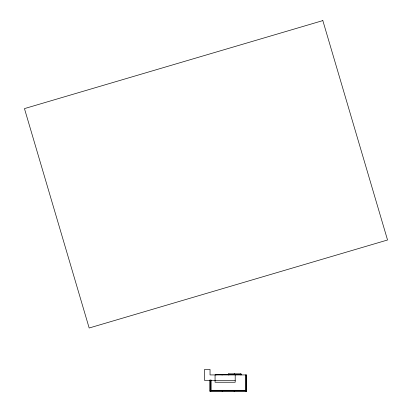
<?xml version="1.0" encoding="UTF-8"?>
<svg xmlns="http://www.w3.org/2000/svg" width="412" height="412" viewBox="0 0 412 412"><rect width="100%" height="100%" fill="white"/><g stroke="black" fill="none" stroke-linecap="round" stroke-linejoin="round"><path stroke-width="0.62" d="M210.038 391.4L210.038 379.998L210.038 391.4L246.633 391.4L246.633 374.93L210.038 374.93L210.038 369.44L204.548 369.44L204.548 380.42L235.201 380.42M210.589 390.849L210.589 391.4L210.589 380.024M241.144 374.379L215.528 374.379L215.528 374.93M216.079 374.657L228.336 374.657M210.589 390.303L246.088 390.303M210.038 390.849L246.633 390.849M246.088 374.93L246.088 391.4M245.537 374.93L245.537 390.849M241.144 374.93L241.144 373.833L228.336 373.833L228.336 374.93M240.598 373.833L240.598 374.93M235.201 374.93L235.201 382.248L215.069 382.248L215.069 374.93M234.742 373.833L234.742 374.379M234.469 390.849L234.469 391.4M234.191 373.833L234.191 374.379M234.191 390.849L234.191 391.4M228.887 373.833L228.887 374.93M222.48 374.379L222.48 374.93M222.48 390.849L222.48 391.4M222.207 390.849L222.207 391.4M221.934 374.379L221.934 374.93M216.079 374.379L216.079 374.93M211.135 380.024L211.135 390.849M322.833 20.6L24.457 108.608L89.167 328.003L387.543 239.995L322.833 20.6"/></g></svg>
